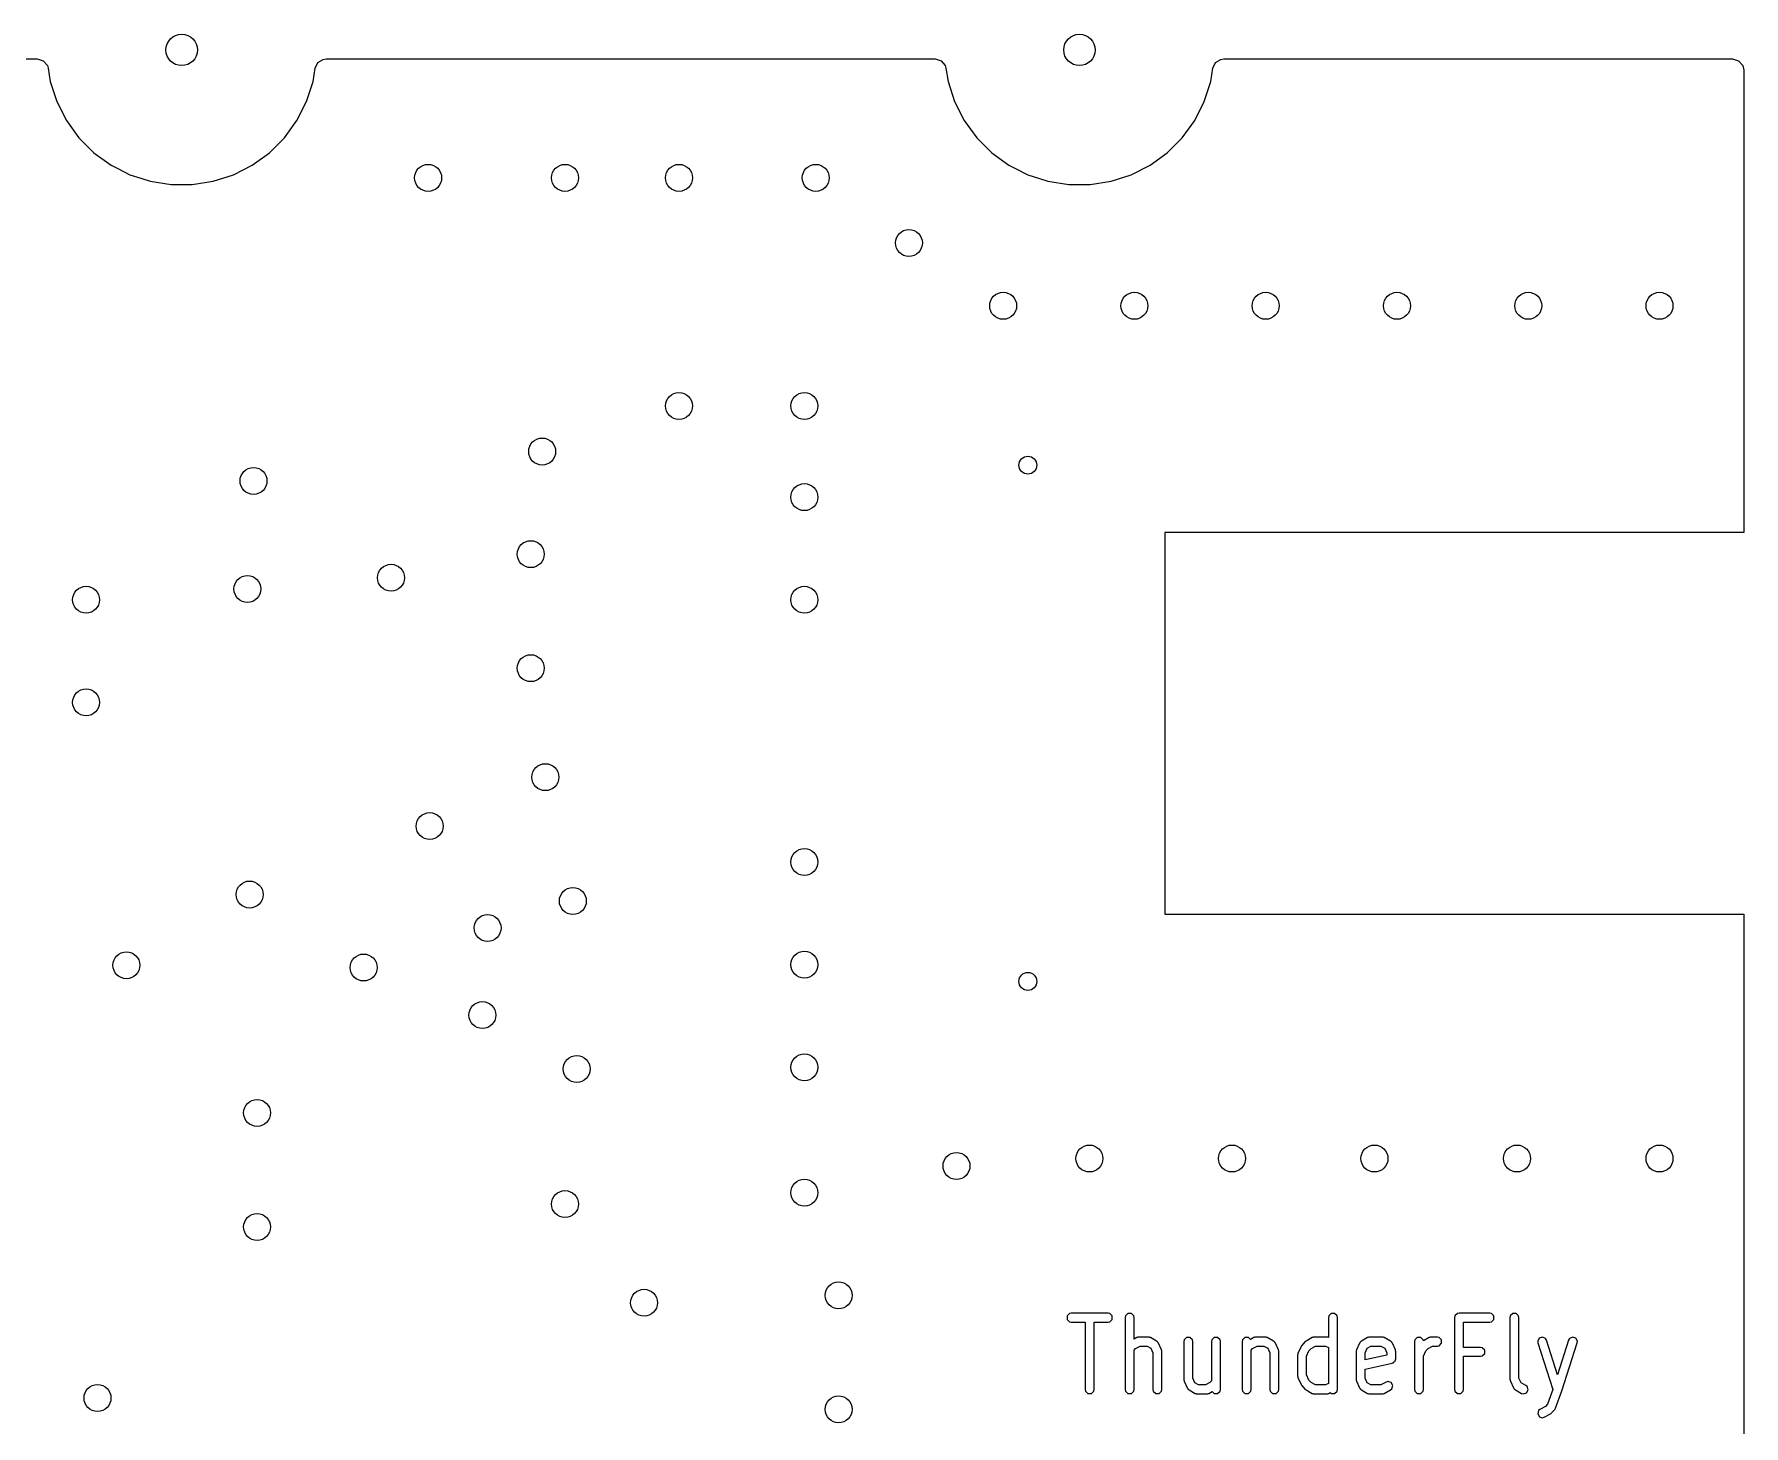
# Model space of a CAD drawing. Extents: x 4.94 to 6.9, y -4.14 to -2.94.
# Drawn here: x 6.154 to 6.903, y -3.553 to -2.943 of the extents above; entities that cross this region are included whole.
import ezdxf

# ---------------------------------------------------------------- set-up
doc = ezdxf.new("R2010")
doc.units = 0
doc.header["$MEASUREMENT"] = 0
doc.layers.add('BLACK', color=7, linetype='CONTINUOUS')

msp = doc.modelspace()

# ---------------------------------------------------------------- linework, layer by layer
at = {"layer": 'BLACK', "linetype": 'CONTINUOUS'}
for p, q in [((5.88788, -2.9536), (6.15487, -2.9536)), ((6.15487, -2.9536), (6.15751, -2.95438)), ((6.27794, -2.95523), (6.28027, -2.95378)), ((6.28027, -2.95378), (6.28158, -2.9536)), ((6.28158, -2.9536), (6.54858, -2.9536)), ((6.54858, -2.9536), (6.55121, -2.95438)), ((6.67164, -2.95523), (6.67397, -2.95378)), ((6.67397, -2.95378), (6.67528, -2.9536)), ((6.67528, -2.9536), (6.89837, -2.9536)), ((6.89837, -2.9536), (6.90101, -2.95438)), ((6.15751, -2.95438), (6.15931, -2.95646)), ((6.15931, -2.95646), (6.1597, -2.95772)), ((6.1597, -2.95772), (6.16061, -2.96348)), ((6.27585, -2.96348), (6.27676, -2.95772)), ((6.27676, -2.95772), (6.27794, -2.95523)), ((6.55121, -2.95438), (6.55302, -2.95646)), ((6.55302, -2.95646), (6.5534, -2.95772)), ((6.5534, -2.95772), (6.55431, -2.96348)), ((6.66955, -2.96348), (6.67046, -2.95772)), ((6.67046, -2.95772), (6.67164, -2.95523)), ((6.90101, -2.95438), (6.90281, -2.95646)), ((6.90281, -2.95646), (6.90325, -2.95848)), ((6.90325, -2.95848), (6.90325, -3.1022)), ((6.16061, -2.96348), (6.16348, -2.97232)), ((6.27298, -2.97232), (6.27585, -2.96348)), ((6.55431, -2.96348), (6.55718, -2.97232)), ((6.66668, -2.97232), (6.66955, -2.96348)), ((6.16348, -2.97232), (6.1677, -2.98061)), ((6.26875, -2.98061), (6.27298, -2.97232)), ((6.55718, -2.97232), (6.5614, -2.98061)), ((6.66245, -2.98061), (6.66668, -2.97232)), ((6.1677, -2.98061), (6.17317, -2.98813)), ((6.26329, -2.98813), (6.26875, -2.98061)), ((6.5614, -2.98061), (6.56687, -2.98813)), ((6.65699, -2.98813), (6.66245, -2.98061)), ((6.17317, -2.98813), (6.17974, -2.99471)), ((6.25671, -2.99471), (6.26329, -2.98813)), ((6.56687, -2.98813), (6.57344, -2.99471)), ((6.65041, -2.99471), (6.65699, -2.98813)), ((6.17974, -2.99471), (6.18727, -3.00017)), ((6.24919, -3.00017), (6.25671, -2.99471)), ((6.57344, -2.99471), (6.58097, -3.00017)), ((6.64289, -3.00017), (6.65041, -2.99471)), ((6.18727, -3.00017), (6.19015, -3.00164)), ((6.19015, -3.00164), (6.19555, -3.00439)), ((6.19555, -3.00439), (6.19555, -3.00439)), ((6.19555, -3.00439), (6.19555, -3.00439)), ((6.19555, -3.00439), (6.20029, -3.00593)), ((6.20029, -3.00593), (6.20439, -3.00727)), ((6.23206, -3.00727), (6.24091, -3.00439)), ((6.24091, -3.00439), (6.24919, -3.00017)), ((6.58097, -3.00017), (6.58385, -3.00164)), ((6.58385, -3.00164), (6.58925, -3.00439)), ((6.58925, -3.00439), (6.58925, -3.00439)), ((6.58925, -3.00439), (6.58925, -3.00439)), ((6.58925, -3.00439), (6.59399, -3.00593)), ((6.59399, -3.00593), (6.5981, -3.00727)), ((6.62576, -3.00727), (6.63461, -3.00439)), ((6.63461, -3.00439), (6.64289, -3.00017)), ((6.20439, -3.00727), (6.21358, -3.00872)), ((6.21358, -3.00872), (6.21358, -3.00872)), ((6.21358, -3.00872), (6.22288, -3.00872)), ((6.22288, -3.00872), (6.23206, -3.00727)), ((6.5981, -3.00727), (6.60728, -3.00872)), ((6.60728, -3.00872), (6.60728, -3.00872)), ((6.60728, -3.00872), (6.61658, -3.00872)), ((6.61658, -3.00872), (6.62576, -3.00727)), ((6.90325, -3.1022), (6.90327, -3.1022)), ((6.90327, -3.1022), (6.90327, -3.16126)), ((6.90327, -3.16126), (6.64931, -3.16126)), ((6.64931, -3.16126), (6.64931, -3.32858)), ((6.64931, -3.32858), (6.90327, -3.32858)), ((6.90327, -3.32858), (6.90327, -3.38764)), ((6.90327, -3.38764), (6.90325, -3.38764)), ((6.90325, -3.38764), (6.90325, -3.69276)), ((6.60756, -3.5037), (6.6065, -3.50476)), ((6.6065, -3.50476), (6.6065, -3.50627)), ((6.6065, -3.50627), (6.60756, -3.50734)), ((6.60831, -3.50355), (6.60756, -3.5037)), ((6.60756, -3.50734), (6.60831, -3.50748)), ((6.62451, -3.50355), (6.60831, -3.50355)), ((6.60831, -3.50748), (6.61444, -3.50748)), ((6.61444, -3.50748), (6.61444, -3.53701)), ((6.61838, -3.53701), (6.61838, -3.50748)), ((6.61838, -3.50748), (6.62451, -3.50748)), ((6.62527, -3.5037), (6.62451, -3.50355)), ((6.62451, -3.50748), (6.62527, -3.50734)), ((6.62633, -3.50476), (6.62527, -3.5037)), ((6.62527, -3.50734), (6.62633, -3.50627)), ((6.62633, -3.50627), (6.62633, -3.50476)), ((6.63214, -3.50476), (6.63199, -3.50552)), ((6.63199, -3.50552), (6.63199, -3.53701)), ((6.63321, -3.5037), (6.63214, -3.50476)), ((6.63471, -3.5037), (6.63321, -3.5037)), ((6.63578, -3.50476), (6.63471, -3.5037)), ((6.63593, -3.50552), (6.63578, -3.50476)), ((6.63593, -3.51492), (6.63593, -3.50552)), ((6.72123, -3.50476), (6.72108, -3.50552)), ((6.72108, -3.50552), (6.72108, -3.51419)), ((6.7223, -3.5037), (6.72123, -3.50476)), ((6.7238, -3.5037), (6.7223, -3.5037)), ((6.72487, -3.50476), (6.7238, -3.5037)), ((6.72502, -3.50552), (6.72487, -3.50476)), ((6.72502, -3.53701), (6.72502, -3.50552)), ((6.77657, -3.50476), (6.77642, -3.50552)), ((6.77642, -3.50552), (6.77642, -3.53701)), ((6.77764, -3.5037), (6.77657, -3.50476)), ((6.77839, -3.50355), (6.77764, -3.5037)), ((6.79189, -3.50355), (6.77839, -3.50355)), ((6.78036, -3.51855), (6.78036, -3.50748)), ((6.78036, -3.50748), (6.79189, -3.50748)), ((6.79264, -3.5037), (6.79189, -3.50355)), ((6.79189, -3.50748), (6.79264, -3.50734)), ((6.79371, -3.50476), (6.79264, -3.5037)), ((6.79264, -3.50734), (6.79371, -3.50627)), ((6.79371, -3.50627), (6.79371, -3.50476)), ((6.80087, -3.50476), (6.80072, -3.50552)), ((6.80072, -3.50552), (6.80072, -3.53251)), ((6.80194, -3.5037), (6.80087, -3.50476)), ((6.80344, -3.5037), (6.80194, -3.5037)), ((6.80451, -3.50476), (6.80344, -3.5037)), ((6.80466, -3.50552), (6.80451, -3.50476)), ((6.80466, -3.53209), (6.80466, -3.50552)), ((6.63705, -3.51429), (6.63593, -3.51492)), ((6.63721, -3.51424), (6.63705, -3.51429)), ((6.63726, -3.5142), (6.63721, -3.51424)), ((6.63752, -3.51414), (6.63726, -3.5142)), ((6.63779, -3.51406), (6.63752, -3.51414)), ((6.63785, -3.51408), (6.63779, -3.51406)), ((6.63801, -3.51405), (6.63785, -3.51408)), ((6.64206, -3.51405), (6.63801, -3.51405)), ((6.64222, -3.51408), (6.64206, -3.51405)), ((6.64228, -3.51406), (6.64222, -3.51408)), ((6.64254, -3.51414), (6.64228, -3.51406)), ((6.64281, -3.5142), (6.64254, -3.51414)), ((6.64286, -3.51424), (6.64281, -3.5142)), ((6.64302, -3.51429), (6.64286, -3.51424)), ((6.64572, -3.51579), (6.64302, -3.51429)), ((6.64601, -3.51604), (6.64572, -3.51579)), ((6.64611, -3.51608), (6.64601, -3.51604)), ((6.64619, -3.5162), (6.64611, -3.51608)), ((6.6463, -3.51629), (6.64619, -3.5162)), ((6.65779, -3.51526), (6.65764, -3.51602)), ((6.65764, -3.51602), (6.65764, -3.53251)), ((6.65885, -3.5142), (6.65779, -3.51526)), ((6.66036, -3.5142), (6.65885, -3.5142)), ((6.66143, -3.51526), (6.66036, -3.5142)), ((6.66158, -3.51602), (6.66143, -3.51526)), ((6.66158, -3.53209), (6.66158, -3.51602)), ((6.66994, -3.51526), (6.66979, -3.51602)), ((6.66979, -3.51602), (6.66979, -3.53326)), ((6.671, -3.5142), (6.66994, -3.51526)), ((6.67251, -3.5142), (6.671, -3.5142)), ((6.67357, -3.51526), (6.67251, -3.5142)), ((6.67372, -3.51602), (6.67357, -3.51526)), ((6.67372, -3.53701), (6.67372, -3.51602)), ((6.68344, -3.51526), (6.68329, -3.51602)), ((6.68329, -3.51602), (6.68329, -3.53701)), ((6.6845, -3.5142), (6.68344, -3.51526)), ((6.68601, -3.5142), (6.6845, -3.5142)), ((6.68691, -3.5151), (6.68601, -3.5142)), ((6.68835, -3.51429), (6.68691, -3.5151)), ((6.6885, -3.51424), (6.68835, -3.51429)), ((6.68855, -3.5142), (6.6885, -3.51424)), ((6.68882, -3.51414), (6.68855, -3.5142)), ((6.68908, -3.51406), (6.68882, -3.51414)), ((6.68914, -3.51408), (6.68908, -3.51406)), ((6.6893, -3.51405), (6.68914, -3.51408)), ((6.69335, -3.51405), (6.6893, -3.51405)), ((6.69351, -3.51408), (6.69335, -3.51405)), ((6.69358, -3.51406), (6.69351, -3.51408)), ((6.69384, -3.51414), (6.69358, -3.51406)), ((6.69411, -3.5142), (6.69384, -3.51414)), ((6.69415, -3.51424), (6.69411, -3.5142)), ((6.69431, -3.51429), (6.69415, -3.51424)), ((6.69701, -3.51579), (6.69431, -3.51429)), ((6.6973, -3.51604), (6.69701, -3.51579)), ((6.6974, -3.51608), (6.6973, -3.51604)), ((6.69749, -3.5162), (6.6974, -3.51608)), ((6.69759, -3.51629), (6.69749, -3.5162)), ((6.71079, -3.5162), (6.70944, -3.5177)), ((6.71105, -3.516), (6.71079, -3.5162)), ((6.71129, -3.51579), (6.71105, -3.516)), ((6.71399, -3.51429), (6.71129, -3.51579)), ((6.71415, -3.51424), (6.71399, -3.51429)), ((6.7142, -3.5142), (6.71415, -3.51424)), ((6.71447, -3.51414), (6.7142, -3.5142)), ((6.71473, -3.51406), (6.71447, -3.51414)), ((6.71479, -3.51408), (6.71473, -3.51406)), ((6.71495, -3.51405), (6.71479, -3.51408)), ((6.72035, -3.51405), (6.71495, -3.51405)), ((6.72051, -3.51408), (6.72035, -3.51405)), ((6.72057, -3.51406), (6.72051, -3.51408)), ((6.72083, -3.51414), (6.72057, -3.51406)), ((6.72108, -3.51419), (6.72083, -3.51414)), ((6.73512, -3.5162), (6.73501, -3.51629)), ((6.7352, -3.51608), (6.73512, -3.5162)), ((6.7353, -3.51604), (6.7352, -3.51608)), ((6.73559, -3.51579), (6.7353, -3.51604)), ((6.73829, -3.51429), (6.73559, -3.51579)), ((6.73845, -3.51424), (6.73829, -3.51429)), ((6.73849, -3.5142), (6.73845, -3.51424)), ((6.73876, -3.51414), (6.73849, -3.5142)), ((6.73902, -3.51406), (6.73876, -3.51414)), ((6.73909, -3.51408), (6.73902, -3.51406)), ((6.73925, -3.51405), (6.73909, -3.51408)), ((6.74465, -3.51405), (6.73925, -3.51405)), ((6.74481, -3.51408), (6.74465, -3.51405)), ((6.74487, -3.51406), (6.74481, -3.51408)), ((6.74513, -3.51414), (6.74487, -3.51406)), ((6.7454, -3.5142), (6.74513, -3.51414)), ((6.74545, -3.51424), (6.7454, -3.5142)), ((6.7456, -3.51429), (6.74545, -3.51424)), ((6.7483, -3.51579), (6.7456, -3.51429)), ((6.7486, -3.51604), (6.7483, -3.51579)), ((6.7487, -3.51608), (6.7486, -3.51604)), ((6.74878, -3.5162), (6.7487, -3.51608)), ((6.74889, -3.51629), (6.74878, -3.5162)), ((6.75903, -3.51526), (6.75888, -3.51602)), ((6.75888, -3.51602), (6.75888, -3.53701)), ((6.76009, -3.5142), (6.75903, -3.51526)), ((6.7616, -3.5142), (6.76009, -3.5142)), ((6.76266, -3.51526), (6.7616, -3.5142)), ((6.76275, -3.5157), (6.76266, -3.51526)), ((6.76529, -3.51429), (6.76275, -3.5157)), ((6.76544, -3.51424), (6.76529, -3.51429)), ((6.76549, -3.5142), (6.76544, -3.51424)), ((6.76576, -3.51414), (6.76549, -3.5142)), ((6.76602, -3.51406), (6.76576, -3.51414)), ((6.76609, -3.51408), (6.76602, -3.51406)), ((6.76624, -3.51405), (6.76609, -3.51408)), ((6.76894, -3.51405), (6.76624, -3.51405)), ((6.7697, -3.5142), (6.76894, -3.51405)), ((6.77076, -3.51526), (6.7697, -3.5142)), ((6.77076, -3.51677), (6.77076, -3.51526)), ((6.81356, -3.51451), (6.81288, -3.51585)), ((6.81288, -3.51585), (6.81296, -3.51662)), ((6.815, -3.51405), (6.81356, -3.51451)), ((6.81634, -3.51474), (6.815, -3.51405)), ((6.81671, -3.51541), (6.81634, -3.51474)), ((6.82159, -3.53058), (6.81671, -3.51541)), ((6.82646, -3.51541), (6.82159, -3.53058)), ((6.82684, -3.51474), (6.82646, -3.51541)), ((6.82818, -3.51405), (6.82684, -3.51474)), ((6.82961, -3.51451), (6.82818, -3.51405)), ((6.8303, -3.51585), (6.82961, -3.51451)), ((6.83021, -3.51662), (6.8303, -3.51585)), ((6.63593, -3.51977), (6.63655, -3.51908)), ((6.63593, -3.53701), (6.63593, -3.51977)), ((6.63655, -3.51908), (6.63852, -3.51798)), ((6.63852, -3.51798), (6.64155, -3.51798)), ((6.64155, -3.51798), (6.64323, -3.51892)), ((6.64323, -3.51892), (6.64414, -3.52094)), ((6.64414, -3.52094), (6.64414, -3.53701)), ((6.64633, -3.51639), (6.6463, -3.51629)), ((6.64655, -3.51671), (6.64633, -3.51639)), ((6.6479, -3.51971), (6.64655, -3.51671)), ((6.64791, -3.51975), (6.6479, -3.51971)), ((6.64793, -3.51976), (6.64791, -3.51975)), ((6.648, -3.52011), (6.64793, -3.51976)), ((6.64808, -3.52046), (6.648, -3.52011)), ((6.64807, -3.52047), (6.64808, -3.52046)), ((6.64808, -3.52051), (6.64807, -3.52047)), ((6.64808, -3.53701), (6.64808, -3.52051)), ((6.68722, -3.51977), (6.68785, -3.51908)), ((6.68722, -3.53701), (6.68722, -3.51977)), ((6.68785, -3.51908), (6.68981, -3.51798)), ((6.68981, -3.51798), (6.69284, -3.51798)), ((6.69284, -3.51798), (6.69453, -3.51892)), ((6.69453, -3.51892), (6.69543, -3.52094)), ((6.69543, -3.52094), (6.69543, -3.53701)), ((6.69762, -3.51639), (6.69759, -3.51629)), ((6.69785, -3.51671), (6.69762, -3.51639)), ((6.6992, -3.51971), (6.69785, -3.51671)), ((6.69921, -3.51975), (6.6992, -3.51971)), ((6.69922, -3.51976), (6.69921, -3.51975)), ((6.69929, -3.52011), (6.69922, -3.51976)), ((6.69937, -3.52046), (6.69929, -3.52011)), ((6.69936, -3.52047), (6.69937, -3.52046)), ((6.69937, -3.52051), (6.69936, -3.52047)), ((6.69937, -3.53701), (6.69937, -3.52051)), ((6.70766, -3.52161), (6.70758, -3.52195)), ((6.70758, -3.52195), (6.70759, -3.52197)), ((6.70759, -3.52197), (6.70758, -3.52201)), ((6.70758, -3.52201), (6.70758, -3.53101)), ((6.70773, -3.52126), (6.70766, -3.52161)), ((6.70775, -3.52125), (6.70773, -3.52126)), ((6.70776, -3.52121), (6.70775, -3.52125)), ((6.70911, -3.51821), (6.70776, -3.52121)), ((6.70928, -3.51796), (6.70911, -3.51821)), ((6.70944, -3.5177), (6.70928, -3.51796)), ((6.71152, -3.52244), (6.71257, -3.5201)), ((6.71152, -3.53059), (6.71152, -3.52244)), ((6.71257, -3.5201), (6.71349, -3.51908)), ((6.71349, -3.51908), (6.71546, -3.51798)), ((6.71546, -3.51798), (6.71984, -3.51798)), ((6.71984, -3.51798), (6.72108, -3.51867)), ((6.72108, -3.51867), (6.72108, -3.53435)), ((6.73331, -3.52011), (6.73323, -3.52046)), ((6.73323, -3.52046), (6.73324, -3.52047)), ((6.73324, -3.52047), (6.73323, -3.52051)), ((6.73323, -3.52051), (6.73323, -3.53251)), ((6.73338, -3.51976), (6.73331, -3.52011)), ((6.73339, -3.51975), (6.73338, -3.51976)), ((6.7334, -3.51971), (6.73339, -3.51975)), ((6.73475, -3.51671), (6.7334, -3.51971)), ((6.73498, -3.51639), (6.73475, -3.51671)), ((6.73501, -3.51629), (6.73498, -3.51639)), ((6.73717, -3.52094), (6.73807, -3.51892)), ((6.73717, -3.52406), (6.73717, -3.52094)), ((6.74673, -3.52194), (6.73717, -3.52406)), ((6.73807, -3.51892), (6.73976, -3.51798)), ((6.73976, -3.51798), (6.74414, -3.51798)), ((6.74414, -3.51798), (6.74582, -3.51892)), ((6.74582, -3.51892), (6.74673, -3.52094)), ((6.74673, -3.52094), (6.74673, -3.52194)), ((6.74892, -3.51639), (6.74889, -3.51629)), ((6.74914, -3.51671), (6.74892, -3.51639)), ((6.75049, -3.51971), (6.74914, -3.51671)), ((6.7505, -3.51975), (6.75049, -3.51971)), ((6.75052, -3.51976), (6.7505, -3.51975)), ((6.75058, -3.52011), (6.75052, -3.51976)), ((6.75066, -3.52046), (6.75058, -3.52011)), ((6.75061, -3.52376), (6.75066, -3.52351)), ((6.75066, -3.52047), (6.75066, -3.52046)), ((6.75066, -3.52051), (6.75066, -3.52047)), ((6.75066, -3.52351), (6.75066, -3.52051)), ((6.76281, -3.52244), (6.76386, -3.5201)), ((6.76281, -3.53701), (6.76281, -3.52244)), ((6.76386, -3.5201), (6.76479, -3.51908)), ((6.76479, -3.51908), (6.76675, -3.51798)), ((6.76675, -3.51798), (6.76894, -3.51798)), ((6.76894, -3.51798), (6.7697, -3.51783)), ((6.7697, -3.51783), (6.77076, -3.51677)), ((6.78784, -3.51855), (6.78036, -3.51855)), ((6.78036, -3.53701), (6.78036, -3.52248)), ((6.78036, -3.52248), (6.78784, -3.52248)), ((6.78859, -3.5187), (6.78784, -3.51855)), ((6.78784, -3.52248), (6.78859, -3.52233)), ((6.78966, -3.51976), (6.78859, -3.5187)), ((6.78859, -3.52233), (6.78966, -3.52127)), ((6.78966, -3.52127), (6.78966, -3.51976)), ((6.81296, -3.51662), (6.81951, -3.53698)), ((6.82346, -3.53761), (6.83021, -3.51662)), ((6.70758, -3.53101), (6.70759, -3.53105)), ((6.70759, -3.53105), (6.70758, -3.53107)), ((6.70758, -3.53107), (6.70766, -3.53142)), ((6.71257, -3.53292), (6.71152, -3.53059)), ((6.73717, -3.52809), (6.74912, -3.52544)), ((6.73717, -3.53209), (6.73717, -3.52809)), ((6.74912, -3.52544), (6.74936, -3.52533)), ((6.74936, -3.52533), (6.74945, -3.52533)), ((6.74945, -3.52533), (6.74952, -3.52526)), ((6.74952, -3.52526), (6.74983, -3.52513)), ((6.74983, -3.52513), (6.75012, -3.52466)), ((6.75012, -3.52466), (6.75052, -3.52427)), ((6.75052, -3.52427), (6.75058, -3.52394)), ((6.75058, -3.52394), (6.75064, -3.52386)), ((6.75064, -3.52386), (6.75061, -3.52376)), ((6.61444, -3.53701), (6.61459, -3.53777)), ((6.61459, -3.53777), (6.61566, -3.53883)), ((6.61717, -3.53883), (6.61823, -3.53777)), ((6.61823, -3.53777), (6.61838, -3.53701)), ((6.63199, -3.53701), (6.63214, -3.53777)), ((6.63214, -3.53777), (6.63321, -3.53883)), ((6.63471, -3.53883), (6.63578, -3.53777)), ((6.63578, -3.53777), (6.63593, -3.53701)), ((6.64414, -3.53701), (6.64429, -3.53777)), ((6.64429, -3.53777), (6.64536, -3.53883)), ((6.64686, -3.53883), (6.64793, -3.53777)), ((6.64793, -3.53777), (6.64808, -3.53701)), ((6.65764, -3.53251), (6.65765, -3.53255)), ((6.65765, -3.53255), (6.65764, -3.53257)), ((6.65764, -3.53257), (6.65772, -3.53292)), ((6.65772, -3.53292), (6.65779, -3.53327)), ((6.65779, -3.53327), (6.6578, -3.53328)), ((6.6578, -3.53328), (6.65781, -3.53332)), ((6.65781, -3.53332), (6.65916, -3.53632)), ((6.65916, -3.53632), (6.65939, -3.53664)), ((6.65939, -3.53664), (6.65942, -3.53674)), ((6.65942, -3.53674), (6.65952, -3.53683)), ((6.65952, -3.53683), (6.65961, -3.53695)), ((6.65961, -3.53695), (6.65971, -3.53698)), ((6.65971, -3.53698), (6.66, -3.53723)), ((6.66, -3.53723), (6.6627, -3.53873)), ((6.66248, -3.53411), (6.66158, -3.53209)), ((6.66417, -3.53504), (6.66248, -3.53411)), ((6.6672, -3.53504), (6.66417, -3.53504)), ((6.66916, -3.53395), (6.6672, -3.53504)), ((6.66866, -3.53873), (6.6701, -3.53793)), ((6.66979, -3.53326), (6.66916, -3.53395)), ((6.6701, -3.53793), (6.671, -3.53883)), ((6.67251, -3.53883), (6.67357, -3.53777)), ((6.67357, -3.53777), (6.67372, -3.53701)), ((6.68329, -3.53701), (6.68344, -3.53777)), ((6.68344, -3.53777), (6.6845, -3.53883)), ((6.68601, -3.53883), (6.68707, -3.53777)), ((6.68707, -3.53777), (6.68722, -3.53701)), ((6.69543, -3.53701), (6.69558, -3.53777)), ((6.69558, -3.53777), (6.69665, -3.53883)), ((6.69816, -3.53883), (6.69922, -3.53777)), ((6.69922, -3.53777), (6.69937, -3.53701)), ((6.70766, -3.53142), (6.70773, -3.53177)), ((6.70773, -3.53177), (6.70775, -3.53178)), ((6.70775, -3.53178), (6.70776, -3.53182)), ((6.70776, -3.53182), (6.70911, -3.53482)), ((6.70911, -3.53482), (6.70928, -3.53507)), ((6.70928, -3.53507), (6.70944, -3.53533)), ((6.70944, -3.53533), (6.71079, -3.53683)), ((6.71079, -3.53683), (6.71105, -3.53702)), ((6.71105, -3.53702), (6.71129, -3.53723)), ((6.71129, -3.53723), (6.71399, -3.53873)), ((6.71349, -3.53395), (6.71257, -3.53292)), ((6.71546, -3.53504), (6.71349, -3.53395)), ((6.71984, -3.53504), (6.71546, -3.53504)), ((6.72108, -3.53435), (6.71984, -3.53504)), ((6.72131, -3.53873), (6.72188, -3.53841)), ((6.72188, -3.53841), (6.7223, -3.53883)), ((6.7238, -3.53883), (6.72487, -3.53777)), ((6.72487, -3.53777), (6.72502, -3.53701)), ((6.73323, -3.53251), (6.73324, -3.53255)), ((6.73324, -3.53255), (6.73323, -3.53257)), ((6.73323, -3.53257), (6.73331, -3.53292)), ((6.73331, -3.53292), (6.73338, -3.53327)), ((6.73338, -3.53327), (6.73339, -3.53328)), ((6.73339, -3.53328), (6.7334, -3.53332)), ((6.7334, -3.53332), (6.73475, -3.53632)), ((6.73475, -3.53632), (6.73498, -3.53664)), ((6.73498, -3.53664), (6.73501, -3.53674)), ((6.73501, -3.53674), (6.73512, -3.53683)), ((6.73512, -3.53683), (6.7352, -3.53695)), ((6.7352, -3.53695), (6.7353, -3.53698)), ((6.7353, -3.53698), (6.73559, -3.53723)), ((6.73559, -3.53723), (6.73829, -3.53873)), ((6.73807, -3.53411), (6.73717, -3.53209)), ((6.73976, -3.53504), (6.73807, -3.53411)), ((6.74414, -3.53504), (6.73976, -3.53504)), ((6.74639, -3.53379), (6.74414, -3.53504)), ((6.7456, -3.53873), (6.7483, -3.53723)), ((6.74712, -3.53356), (6.74639, -3.53379)), ((6.74857, -3.53397), (6.74712, -3.53356)), ((6.7483, -3.53723), (6.74889, -3.53674)), ((6.7493, -3.53529), (6.74857, -3.53397)), ((6.74889, -3.53674), (6.7493, -3.53529)), ((6.75888, -3.53701), (6.75903, -3.53777)), ((6.75903, -3.53777), (6.76009, -3.53883)), ((6.7616, -3.53883), (6.76266, -3.53777)), ((6.76266, -3.53777), (6.76281, -3.53701)), ((6.77642, -3.53701), (6.77657, -3.53777)), ((6.77657, -3.53777), (6.77764, -3.53883)), ((6.77915, -3.53883), (6.78021, -3.53777)), ((6.78021, -3.53777), (6.78036, -3.53701)), ((6.80072, -3.53251), (6.80073, -3.53255)), ((6.80073, -3.53255), (6.80072, -3.53257)), ((6.80072, -3.53257), (6.8008, -3.53292)), ((6.8008, -3.53292), (6.80087, -3.53327)), ((6.80087, -3.53327), (6.80089, -3.53328)), ((6.80089, -3.53328), (6.80089, -3.53332)), ((6.80089, -3.53332), (6.80224, -3.53632)), ((6.80224, -3.53632), (6.80247, -3.53664)), ((6.80247, -3.53664), (6.8025, -3.53674)), ((6.8025, -3.53674), (6.80261, -3.53683)), ((6.80261, -3.53683), (6.80269, -3.53695)), ((6.80269, -3.53695), (6.80279, -3.53698)), ((6.80279, -3.53698), (6.80308, -3.53723)), ((6.80308, -3.53723), (6.80578, -3.53873)), ((6.80557, -3.53411), (6.80466, -3.53209)), ((6.8077, -3.53529), (6.80557, -3.53411)), ((6.80651, -3.53897), (6.80796, -3.53855)), ((6.80828, -3.53579), (6.8077, -3.53529)), ((6.80796, -3.53855), (6.80869, -3.53724)), ((6.80869, -3.53724), (6.80828, -3.53579)), ((6.81951, -3.53698), (6.81717, -3.54348)), ((6.82074, -3.54518), (6.82344, -3.53768)), ((6.82344, -3.53765), (6.82346, -3.53761)), ((6.82344, -3.53768), (6.82344, -3.53765)), ((6.61566, -3.53883), (6.61717, -3.53883)), ((6.63321, -3.53883), (6.63471, -3.53883)), ((6.64536, -3.53883), (6.64686, -3.53883)), ((6.6627, -3.53873), (6.66286, -3.53878)), ((6.66286, -3.53878), (6.6629, -3.53883)), ((6.6629, -3.53883), (6.66317, -3.53888)), ((6.66317, -3.53888), (6.66343, -3.53897)), ((6.66343, -3.53897), (6.6635, -3.53895)), ((6.6635, -3.53895), (6.66366, -3.53898)), ((6.66366, -3.53898), (6.66771, -3.53898)), ((6.66771, -3.53898), (6.66787, -3.53895)), ((6.66787, -3.53895), (6.66793, -3.53897)), ((6.66793, -3.53897), (6.66819, -3.53888)), ((6.66819, -3.53888), (6.66846, -3.53883)), ((6.66846, -3.53883), (6.66851, -3.53878)), ((6.66851, -3.53878), (6.66866, -3.53873)), ((6.671, -3.53883), (6.67251, -3.53883)), ((6.6845, -3.53883), (6.68601, -3.53883)), ((6.69665, -3.53883), (6.69816, -3.53883)), ((6.71399, -3.53873), (6.71415, -3.53878)), ((6.71415, -3.53878), (6.7142, -3.53883)), ((6.7142, -3.53883), (6.71447, -3.53888)), ((6.71447, -3.53888), (6.71473, -3.53897)), ((6.71473, -3.53897), (6.71479, -3.53895)), ((6.71479, -3.53895), (6.71495, -3.53898)), ((6.71495, -3.53898), (6.72035, -3.53898)), ((6.72035, -3.53898), (6.72051, -3.53895)), ((6.72051, -3.53895), (6.72057, -3.53897)), ((6.72057, -3.53897), (6.72083, -3.53888)), ((6.72083, -3.53888), (6.7211, -3.53883)), ((6.7211, -3.53883), (6.72115, -3.53878)), ((6.72115, -3.53878), (6.72131, -3.53873)), ((6.7223, -3.53883), (6.7238, -3.53883)), ((6.73829, -3.53873), (6.73845, -3.53878)), ((6.73845, -3.53878), (6.73849, -3.53883)), ((6.73849, -3.53883), (6.73876, -3.53888)), ((6.73876, -3.53888), (6.73902, -3.53897)), ((6.73902, -3.53897), (6.73909, -3.53895)), ((6.73909, -3.53895), (6.73925, -3.53898)), ((6.73925, -3.53898), (6.74465, -3.53898)), ((6.74465, -3.53898), (6.74481, -3.53895)), ((6.74481, -3.53895), (6.74487, -3.53897)), ((6.74487, -3.53897), (6.74513, -3.53888)), ((6.74513, -3.53888), (6.7454, -3.53883)), ((6.7454, -3.53883), (6.74545, -3.53878)), ((6.74545, -3.53878), (6.7456, -3.53873)), ((6.76009, -3.53883), (6.7616, -3.53883)), ((6.77764, -3.53883), (6.77915, -3.53883)), ((6.80578, -3.53873), (6.80651, -3.53897)), ((6.81388, -3.54579), (6.8133, -3.54629)), ((6.81629, -3.54445), (6.81388, -3.54579)), ((6.81717, -3.54348), (6.81629, -3.54445)), ((6.819, -3.54733), (6.82035, -3.54583)), ((6.82035, -3.54583), (6.82055, -3.5455)), ((6.82055, -3.5455), (6.82074, -3.54518)), ((6.8133, -3.54629), (6.81288, -3.54774)), ((6.81288, -3.54774), (6.81361, -3.54905)), ((6.81361, -3.54905), (6.81506, -3.54947)), ((6.81506, -3.54947), (6.81579, -3.54923)), ((6.81579, -3.54923), (6.81849, -3.54773)), ((6.81849, -3.54773), (6.81874, -3.54752)), ((6.81874, -3.54752), (6.819, -3.54733))]:
    msp.add_line(p, q, dxfattribs=at)
at = {"layer": 'BLACK'}
for centre, radius in [((6.21823, -2.94965), 0.00689), ((6.21823, -2.94965), 0.00689), ((6.61193, -2.94965), 0.00689), ((6.61193, -2.94965), 0.00689), ((6.3263, -3.00575), 0.00591), ((6.3863, -3.00575), 0.00591), ((6.4363, -3.00575), 0.00591), ((6.4963, -3.00575), 0.00591), ((6.53713, -3.03429), 0.00591), ((6.57846, -3.06185), 0.00591), ((6.63603, -3.06185), 0.00591), ((6.6936, -3.06185), 0.00591), ((6.75117, -3.06185), 0.00591), ((6.80873, -3.06185), 0.00591), ((6.8663, -3.06185), 0.00591), ((6.4363, -3.10575), 0.00591), ((6.4913, -3.10575), 0.00591), ((6.3763, -3.12575), 0.00591), ((6.24972, -3.13862), 0.00591), ((6.58929, -3.13173), 0.00394), ((6.4913, -3.14575), 0.00591), ((6.3713, -3.17075), 0.00591), ((6.31004, -3.1811), 0.00591), ((6.1763, -3.19075), 0.00591), ((6.24705, -3.18602), 0.00591), ((6.4913, -3.19075), 0.00591), ((6.3713, -3.22075), 0.00591), ((6.1763, -3.23575), 0.00591), ((6.37768, -3.26854), 0.00591), ((6.327, -3.29), 0.00591), ((6.4913, -3.30575), 0.00591), ((6.248, -3.32), 0.00591), ((6.38976, -3.32283), 0.00591), ((6.35236, -3.33465), 0.00591), ((6.194, -3.351), 0.00591), ((6.298, -3.352), 0.00591), ((6.4913, -3.35075), 0.00591), ((6.58929, -3.35811), 0.00394), ((6.35012, -3.37287), 0.00591), ((6.39146, -3.3965), 0.00591), ((6.4913, -3.39575), 0.00591), ((6.2513, -3.41575), 0.00591), ((6.558, -3.439), 0.00591), ((6.6163, -3.43575), 0.00591), ((6.6788, -3.43575), 0.00591), ((6.7413, -3.43575), 0.00591), ((6.8038, -3.43575), 0.00591), ((6.8663, -3.43575), 0.00591), ((6.4913, -3.45075), 0.00591), ((6.3863, -3.45575), 0.00591), ((6.2513, -3.46575), 0.00591), ((6.421, -3.499), 0.00591), ((6.5063, -3.49575), 0.00591), ((6.1813, -3.54075), 0.00591), ((6.5063, -3.54575), 0.00591)]:
    msp.add_circle(centre, radius, dxfattribs=at)
at = {"layer": 'WHITE'}
for centre, radius in [((6.3263, -3.00575), 0.00591), ((6.3863, -3.00575), 0.00591), ((6.4363, -3.00575), 0.00591), ((6.4963, -3.00575), 0.00591), ((6.53713, -3.03429), 0.00591), ((6.57846, -3.06185), 0.00591), ((6.63603, -3.06185), 0.00591), ((6.6936, -3.06185), 0.00591), ((6.75117, -3.06185), 0.00591), ((6.80873, -3.06185), 0.00591), ((6.8663, -3.06185), 0.00591), ((6.4363, -3.10575), 0.00591), ((6.4913, -3.10575), 0.00591), ((6.3763, -3.12575), 0.00591), ((6.24972, -3.13862), 0.00591), ((6.58929, -3.13173), 0.00394), ((6.4913, -3.14575), 0.00591), ((6.3713, -3.17075), 0.00591), ((6.31004, -3.1811), 0.00591), ((6.1763, -3.19075), 0.00591), ((6.24705, -3.18602), 0.00591), ((6.4913, -3.19075), 0.00591), ((6.3713, -3.22075), 0.00591), ((6.1763, -3.23575), 0.00591), ((6.37768, -3.26854), 0.00591), ((6.327, -3.29), 0.00591), ((6.4913, -3.30575), 0.00591), ((6.248, -3.32), 0.00591), ((6.38976, -3.32283), 0.00591), ((6.35236, -3.33465), 0.00591), ((6.194, -3.351), 0.00591), ((6.298, -3.352), 0.00591), ((6.4913, -3.35075), 0.00591), ((6.58929, -3.35811), 0.00394), ((6.35012, -3.37287), 0.00591), ((6.39146, -3.3965), 0.00591), ((6.4913, -3.39575), 0.00591), ((6.2513, -3.41575), 0.00591), ((6.558, -3.439), 0.00591), ((6.6163, -3.43575), 0.00591), ((6.6788, -3.43575), 0.00591), ((6.7413, -3.43575), 0.00591), ((6.8038, -3.43575), 0.00591), ((6.8663, -3.43575), 0.00591), ((6.4913, -3.45075), 0.00591), ((6.3863, -3.45575), 0.00591), ((6.2513, -3.46575), 0.00591), ((6.421, -3.499), 0.00591), ((6.5063, -3.49575), 0.00591), ((6.1813, -3.54075), 0.00591), ((6.5063, -3.54575), 0.00591)]:
    msp.add_circle(centre, radius, dxfattribs=at)

doc.saveas('drawing.dxf')
